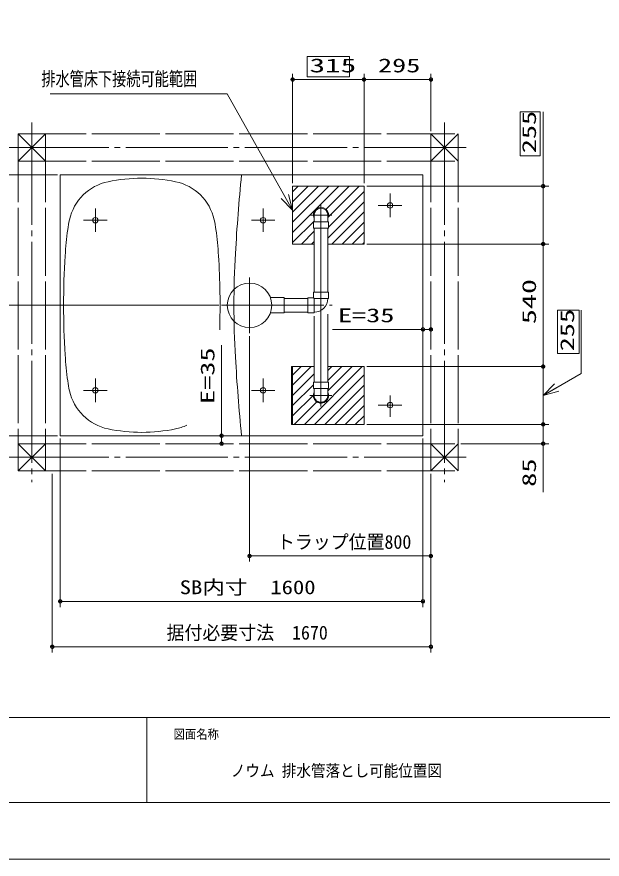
# Model space of a CAD drawing. Units: millimetres on the paper. Extents: x -305 to 305, y -152 to 152.
# Drawn here: x -223.9 to -120.7, y -148.5 to 0 of the extents above; entities that cross this region are included whole.
import ezdxf
from ezdxf.enums import TextEntityAlignment as Align

# ---------------------------------------------------------------- set-up
doc = ezdxf.new("R2010")
doc.units = ezdxf.units.MM
doc.linetypes.add('LONG_CHAIN', pattern=[21, 18, -1, 1, -1])
doc.linetypes.add('LONG_DASHED2', pattern=[13, 12, -1])
for name, color, linetype, lineweight in [('0-1_RV', 7, 'Continuous', 9), ('0-2_0', 7, 'Continuous', 9), ('0-3_1図面枠', 7, 'Continuous', 9), ('0-4_図面枠', 3, 'Continuous', 9), ('0-5_DEFPOINTS', 7, 'Continuous', 9)]:
    doc.layers.add(name, color=color, linetype=linetype, lineweight=lineweight)
doc.styles.add('ＭＳ ゴシック', font='')
doc.styles.get('ＭＳ ゴシック').set_extended_font_data('MS Gothic')

# ---------------------------------------------------------------- blocks, each defined once
blk = doc.blocks.new('_DOTSMALL')
at = {"layer": '0-2_0'}
for p, q in [((0.0746, 0.1), (-0.0746, 0.1)), ((0.1223, -0.0248), (-0.1223, -0.0248))]:
    blk.add_line(p, q, dxfattribs=at)
for points in [[(0.125, 0), (0.124, 0.0157), (0.1211, 0.0311), (0.1162, 0.046), (0.1095, 0.0602), (0.1011, 0.0735), (0.0911, 0.0856), (0.0797, 0.0963), (0.067, 0.1055), (0.0532, 0.1131), (0.0386, 0.1189), (0.0234, 0.1228), (0.0078, 0.1248), (-0.0078, 0.1248), (-0.0234, 0.1228), (-0.0386, 0.1189), (-0.0532, 0.1131), (-0.067, 0.1055), (-0.0797, 0.0963), (-0.0911, 0.0856), (-0.1011, 0.0735), (-0.1095, 0.0602), (-0.1162, 0.046), (-0.1211, 0.0311), (-0.124, 0.0157), (-0.125, 0), (0, 0)], [(-0.125, 0), (-0.124, -0.0157), (-0.1211, -0.0311), (-0.1162, -0.046), (-0.1095, -0.0602), (-0.1011, -0.0735), (-0.0911, -0.0856), (-0.0797, -0.0963), (-0.067, -0.1055), (-0.0532, -0.1131), (-0.0386, -0.1189), (-0.0234, -0.1228), (-0.0078, -0.1248), (0.0078, -0.1248), (0.0234, -0.1228), (0.0386, -0.1189), (0.0532, -0.1131), (0.067, -0.1055), (0.0797, -0.0963), (0.0911, -0.0856), (0.1011, -0.0735), (0.1095, -0.0602), (0.1162, -0.046), (0.1211, -0.0311), (0.124, -0.0157), (0.125, 0), (0, 0)]]:
    blk.add_lwpolyline(points, close=True, dxfattribs=at)
blk = doc.blocks.new('_OPEN30')
at = {"layer": '0-2_0'}
blk.add_line((0, 0), (-1, 0), dxfattribs=at)
blk.add_lwpolyline([(-1, 0.2679), (0, 0), (-1, -0.2679)], dxfattribs=at)

msp = doc.modelspace()

# ---------------------------------------------------------------- linework, layer by layer
at = {"layer": '0-1_RV'}
for p, q in [((-175.273, -29.349), (-175.273, -10.049)), ((-162.673, -29.349), (-162.673, -10.049)), ((-150.873, -20.149), (-150.873, -10.049)), ((-175.273, -11.049), (-162.673, -11.049)), ((-162.673, -11.049), (-150.873, -11.049)), ((-131.073, -29.849), (-131.073, -16.726)), ((-216.773, -27.849), (-238.673, -27.849)), ((-216.273, -27.849), (-216.273, -73.849)), ((-216.273, -27.849), (-152.273, -27.849)), ((-152.273, -27.849), (-152.273, -73.849)), ((-175.273, -30.826), (-174.296, -29.849)), ((-175.273, -32.623), (-172.5, -29.849)), ((-175.273, -34.419), (-170.704, -29.849)), ((-175.273, -36.215), (-168.908, -29.849)), ((-175.273, -38.011), (-167.111, -29.849)), ((-175.273, -29.849), (-162.673, -29.849)), ((-175.273, -29.849), (-175.273, -40.049)), ((-169.402, -33.935), (-165.315, -29.849)), ((-168.986, -35.315), (-163.519, -29.849)), ((-168.933, -37.059), (-162.673, -30.799)), ((-162.673, -29.849), (-162.673, -40.049)), ((-162.173, -29.849), (-130.073, -29.849)), ((-131.073, -29.849), (-131.073, -40.049)), ((-169.073, -38.995), (-162.673, -32.595)), ((-131.073, -32.169), (-131.073, -34.489)), ((-171.473, -34.949), (-171.473, -36.149)), ((-169.073, -34.949), (-169.073, -36.149)), ((-168.331, -40.049), (-162.673, -34.391)), ((-175.273, -39.807), (-171.473, -36.007)), ((-171.613, -36.149), (-171.613, -37.269)), ((-168.933, -36.149), (-171.613, -36.149)), ((-168.933, -36.149), (-168.933, -37.269)), ((-166.535, -40.049), (-162.673, -36.187)), ((-173.719, -40.049), (-171.473, -37.803)), ((-168.933, -37.269), (-171.613, -37.269)), ((-171.473, -37.269), (-171.473, -48.529)), ((-169.073, -37.269), (-169.073, -48.529)), ((-164.739, -40.049), (-162.673, -37.983)), ((-175.273, -40.049), (-171.473, -40.049)), ((-171.923, -40.049), (-171.473, -39.599)), ((-169.073, -40.049), (-162.673, -40.049)), ((-162.943, -40.049), (-162.673, -39.779)), ((-162.173, -40.049), (-130.073, -40.049)), ((-131.073, -40.049), (-131.073, -61.649)), ((-168.933, -48.529), (-171.613, -48.529)), ((-171.613, -49.509), (-171.613, -48.529)), ((-168.933, -49.649), (-168.933, -48.529)), ((-179.197, -49.489), (-176.753, -49.489)), ((-176.753, -49.489), (-176.753, -52.209)), ((-176.753, -49.649), (-172.593, -49.649)), ((-171.613, -49.509), (-172.593, -49.509)), ((-172.593, -49.509), (-172.593, -52.189)), ((-171.613, -49.509), (-171.473, -49.649)), ((-168.933, -49.649), (-171.473, -49.649)), ((-171.473, -49.649), (-171.473, -52.189)), ((-188.293, -50.849), (-230.673, -50.849)), ((-179.197, -52.209), (-176.753, -52.209)), ((-176.753, -52.049), (-172.593, -52.049)), ((-171.473, -52.189), (-172.593, -52.189)), ((-182.873, -56.269), (-182.873, -96.049)), ((-152.273, -55.1), (-168.227, -55.1)), ((-152.273, -55.1), (-150.873, -55.1)), ((-187.802, -73.849), (-187.802, -57.895)), ((-175.473, -61.649), (-171.473, -61.649)), ((-175.473, -71.849), (-175.473, -61.649)), ((-175.273, -63.155), (-173.767, -61.649)), ((-175.273, -64.951), (-171.971, -61.649)), ((-173.19, -71.849), (-162.99, -61.649)), ((-169.073, -62.344), (-168.379, -61.649)), ((-169.073, -64.14), (-166.583, -61.649)), ((-169.073, -65.936), (-164.786, -61.649)), ((-169.073, -61.649), (-162.673, -61.649)), ((-162.673, -71.849), (-162.673, -61.649)), ((-175.273, -66.748), (-171.473, -62.948)), ((-171.394, -71.849), (-162.673, -63.128)), ((-175.273, -68.544), (-171.613, -64.884)), ((-169.598, -71.849), (-162.673, -64.924)), ((-175.273, -70.34), (-171.609, -66.675)), ((-167.802, -71.849), (-162.673, -66.72)), ((-174.986, -71.849), (-171.003, -67.865)), ((-166.006, -71.849), (-162.673, -68.516)), ((-164.21, -71.849), (-162.673, -70.312)), ((-131.073, -72.929), (-131.073, -70.609)), ((-162.673, -71.849), (-175.473, -71.849)), ((-162.173, -71.849), (-130.073, -71.849)), ((-131.073, -71.849), (-131.073, -75.249)), ((-216.773, -73.849), (-238.673, -73.849)), ((-216.273, -73.849), (-152.273, -73.849)), ((-187.802, -75.249), (-187.802, -73.849)), ((-216.273, -74.349), (-216.273, -104.049)), ((-152.273, -74.349), (-152.273, -104.049)), ((-145.573, -75.249), (-130.073, -75.249)), ((-131.073, -75.249), (-131.073, -83.802)), ((-217.673, -80.549), (-217.673, -112.049)), ((-150.873, -80.549), (-150.873, -112.049)), ((-150.873, -80.549), (-150.873, -96.049)), ((-150.873, -95.049), (-182.873, -95.049)), ((-152.273, -103.049), (-216.273, -103.049)), ((-150.873, -111.049), (-217.673, -111.049))]:
    msp.add_line(p, q, dxfattribs=at)
at = {"layer": '0-1_RV', "linetype": 'LONG_CHAIN'}
for p, q in [((-221.273, -18.649), (-221.273, -82.049)), ((-148.473, -18.649), (-148.473, -82.049)), ((-225.673, -23.049), (-144.073, -23.049)), ((-158.073, -31.169), (-158.073, -35.329)), ((-210.073, -33.769), (-210.073, -37.929)), ((-180.473, -33.769), (-180.473, -37.929)), ((-170.273, -32.944), (-170.273, -50.849)), ((-160.153, -33.249), (-155.993, -33.249)), ((-172.213, -34.949), (-168.333, -34.949)), ((-212.153, -35.849), (-207.993, -35.849)), ((-182.553, -35.849), (-178.393, -35.849)), ((-182.873, -45.929), (-182.873, -55.769)), ((-187.793, -50.849), (-168.273, -50.849)), ((-170.273, -68.689), (-170.273, -50.849)), ((-210.073, -63.769), (-210.073, -67.929)), ((-180.473, -63.769), (-180.473, -67.929)), ((-212.153, -65.849), (-207.993, -65.849)), ((-182.553, -65.849), (-178.393, -65.849)), ((-182.553, -65.849), (-178.393, -65.849)), ((-172.213, -66.749), (-168.333, -66.749)), ((-158.073, -66.772), (-158.073, -70.529)), ((-160.153, -68.449), (-155.993, -68.449)), ((-225.673, -77.649), (-144.073, -77.649))]:
    msp.add_line(p, q, dxfattribs=at)
at = {"layer": '0-1_RV', "linetype": 'LONG_DASHED2'}
for p, q in [((-223.673, -20.649), (-146.073, -20.649)), ((-223.673, -20.649), (-223.673, -80.049)), ((-218.873, -25.449), (-223.673, -20.649)), ((-223.673, -25.449), (-218.873, -20.649)), ((-218.873, -20.649), (-218.873, -80.049)), ((-150.873, -20.649), (-150.873, -80.049)), ((-150.873, -25.449), (-146.073, -20.649)), ((-150.873, -20.649), (-146.073, -25.449)), ((-146.073, -20.649), (-146.073, -80.049)), ((-223.673, -25.449), (-146.073, -25.449)), ((-171.473, -64.429), (-171.473, -52.766)), ((-169.073, -64.429), (-169.073, -52.445)), ((-168.933, -64.429), (-171.613, -64.429)), ((-171.613, -65.549), (-171.613, -64.429)), ((-168.933, -65.549), (-168.933, -64.429)), ((-168.933, -65.549), (-171.613, -65.549)), ((-171.473, -66.749), (-171.473, -65.549)), ((-169.073, -66.749), (-169.073, -65.549)), ((-223.673, -75.249), (-146.073, -75.249)), ((-223.673, -75.249), (-218.873, -80.049)), ((-218.873, -75.249), (-223.673, -80.049)), ((-150.873, -75.249), (-146.073, -80.049)), ((-150.873, -80.049), (-146.073, -75.249)), ((-223.673, -80.049), (-146.073, -80.049))]:
    msp.add_line(p, q, dxfattribs=at)
at = {"layer": '0-1_RV'}
for points in [[(-172.733, -10.549), (-165.214, -10.549), (-165.214, -7.009), (-172.733, -7.009)], [(-131.573, -24.5), (-131.573, -16.726), (-135.113, -16.726), (-135.113, -24.5)]]:
    msp.add_lwpolyline(points, close=True, dxfattribs=at)
for points in [[(-218.045, -13.554), (-186.805, -13.554), (-176.629, -31.682)], [(-171.473, -40.049), (-175.273, -40.049), (-175.273, -29.849), (-162.673, -29.849), (-162.673, -40.049), (-169.073, -40.049), (-169.073, -37.269), (-168.933, -37.269), (-168.933, -36.149), (-169.073, -36.149), (-169.073, -35.545)], [(-171.473, -35.545), (-171.473, -36.149), (-171.613, -36.149), (-171.613, -37.269), (-171.473, -37.269), (-171.473, -40.049)], [(-171.473, -61.649), (-175.273, -61.649), (-175.273, -71.849), (-162.673, -71.849), (-162.673, -61.649), (-169.073, -61.649), (-169.073, -64.429), (-168.933, -64.429), (-168.933, -65.549), (-169.073, -65.549), (-169.073, -66.152)], [(-171.473, -66.152), (-171.473, -65.549), (-171.613, -65.549), (-171.613, -64.429), (-171.473, -64.429), (-171.473, -61.649)]]:
    msp.add_lwpolyline(points, dxfattribs=at)
for centre, radius in [((-158.073, -33.249), 0.48), ((-210.073, -35.849), 0.48), ((-180.473, -35.849), 0.48), ((-182.873, -50.849), 3.92), ((-210.073, -65.849), 0.48), ((-180.473, -65.849), 0.48), ((-158.073, -68.449), 0.48)]:
    msp.add_circle(centre, radius, dxfattribs=at)
for centre, radius, start, end in [((134.927, -59.849), 320.8, 174.27519, 176.75561), ((-206.042, -37.675), 8.8, 101.67385, 167.45224), ((-201.873, -57.849), 29.4, 90, 101.67385), ((-201.873, -57.849), 29.4, 78.32615, 90), ((-197.705, -37.675), 8.8, 12.54776, 78.32615), ((-170.273, -34.949), 1.34, 333.57561, 206.42439), ((-170.273, -34.949), 1.34, 333.57561, 206.42439), ((-170.273, -34.949), 1.2, 0, 180), ((-193.547, -40.456), 21.6, 167.45224, 172.16556), ((-210.199, -40.456), 21.6, 7.83444, 12.54776), ((-153.921, -45.908), 61.6, 172.16556, 176.4593), ((-249.826, -45.908), 61.6, 3.5407, 7.83444), ((-74.073, -50.849), 141.6, 176.4593, 180), ((-329.673, -50.849), 141.6, 358.25595, 3.5407), ((-25.621, -50.849), 160, 176.71958, 180), ((-171.473, -49.649), 2.4, 270, 359.99998), ((-74.073, -50.849), 141.6, 180, 183.5407), ((-25.621, -50.849), 160, 180, 183.28042), ((-153.921, -55.789), 61.6, 183.5407, 187.83444), ((134.927, -41.849), 320.8, 183.24439, 185.72481), ((-193.547, -61.242), 21.6, 187.83444, 192.54776), ((-206.042, -64.023), 8.8, 192.54776, 258.32615), ((-170.273, -66.749), 1.34, 153.57561, 26.42439), ((-201.873, -43.849), 29.4, 258.32615, 270), ((-201.873, -43.849), 29.4, 270, 281.67385), ((-197.705, -64.023), 8.8, 281.67385, 295.22971)]:
    msp.add_arc(centre, radius, start, end, dxfattribs=at)
at = {"layer": '0-1_RV', "linetype": 'LONG_DASHED2'}
for radius, start, end in [(1.34, 153.57561, 26.42439), (1.2, 180, 0)]:
    msp.add_arc((-170.273, -66.749), radius, start, end, dxfattribs=at)
at = {"layer": '0-2_0'}
for p, q in [((-162.173, -61.649), (-131.073, -61.649)), ((-131.073, -61.649), (-131.073, -71.849)), ((-201.017, -123.498), (-201.017, -138.498)), ((-201.017, -123.498), (-201.017, -138.498))]:
    msp.add_line(p, q, dxfattribs=at)
msp.add_lwpolyline([(-131.073, -66.749), (-124.346, -62.865), (-124.346, -51.722)], dxfattribs=at)
msp.add_lwpolyline([(-124.711, -59.342), (-124.711, -51.722), (-128.521, -51.722), (-128.521, -59.342)], close=True, dxfattribs=at)
at = {"layer": '0-4_図面枠'}
msp.add_line((-291.017, -123.498), (108.983, -123.498), dxfattribs=at)
msp.add_lwpolyline([(-291.017, -138.498), (108.983, -138.498), (108.983, 138.502), (-291.017, 138.502)], close=True, dxfattribs=at)
at = {"layer": '0-5_DEFPOINTS'}
msp.add_line((118.983, -148.498), (-301.017, -148.498), dxfattribs=at)

# ---------------------------------------------------------------- block references
at = {"layer": '0-1_RV'}
for name, p, xscale, yscale, rotation in [('_DOTSMALL', (-175.273, -11.049), 2.32, 2.32, 180), ('_DOTSMALL', (-162.673, -11.049), 2.32, 2.32, 180), ('_DOTSMALL', (-131.073, -29.849), 2.32, 2.32, 90), ('_OPEN30', (-175.273, -34.098), 2.77, 2.77, 299.30617), ('_DOTSMALL', (-131.073, -40.049), 2.32, 2.32, 90), ('_DOTSMALL', (-131.073, -40.049), 2.32, 2.32, 270), ('_DOTSMALL', (-150.873, -55.1), 2.32, 2.32, 180), ('_DOTSMALL', (-131.073, -61.649), 2.32, 2.32, 270), ('_DOTSMALL', (-131.073, -71.849), 2.32, 2.32, 90), ('_DOTSMALL', (-187.802, -73.849), 2.32, 2.32, 270), ('_DOTSMALL', (-187.802, -75.249), 2.32, 2.32, 90), ('_DOTSMALL', (-131.073, -75.249), 2.32, 2.32, 270), ('_DOTSMALL', (-182.873, -95.049), 2.32, 2.32, 180), ('_DOTSMALL', (-216.273, -103.049), 2.32, 2.32, 180), ('_DOTSMALL', (-217.673, -111.049), 2.32, 2.32, 180)]:
    msp.add_blockref(name, p, dxfattribs=dict(at, xscale=xscale, yscale=yscale, rotation=rotation))
at = {"layer": '0-1_RV', "xscale": 2.32, "yscale": 2.32}
for p in [(-162.673, -11.049), (-150.873, -11.049), (-152.273, -55.1), (-150.873, -95.049), (-152.273, -103.049), (-150.873, -111.049)]:
    msp.add_blockref('_DOTSMALL', p, dxfattribs=at)
at = {"layer": '0-2_0'}
for name, p, xscale, yscale, rotation in [('_DOTSMALL', (-131.073, -61.649), 2.32, 2.32, 90), ('_OPEN30', (-131.073, -66.749), 2.77, 2.77, 210), ('_DOTSMALL', (-131.073, -71.849), 2.32, 2.32, 270)]:
    msp.add_blockref(name, p, dxfattribs=dict(at, xscale=xscale, yscale=yscale, rotation=rotation))

# ---------------------------------------------------------------- texts
at = {"layer": '0-1_RV', "style": 'ＭＳ ゴシック'}
for s, height, width, p in [('315', 2.444, 1.65, (-172.285, -10.519)), ('295', 2.441, 1.5, (-160.207, -10.519)), ('排水管床下接続可能範囲', 2.444, 0.75, (-219.603, -12.874)), ('E=35', 2.441, 1.5, (-167.274, -54.57)), ('トラップ位置800', 2.441, 0.95, (-178.044, -94.519)), ('SB内寸\u30001600', 2.444, 1.2, (-195.195, -102.519)), ('据付必要寸法\u30001670', 2.441, 0.95, (-197.516, -110.519))]:
    msp.add_text(s, height=height, dxfattribs=dict(at, width=width)).set_placement(p, align=Align.BOTTOM_LEFT)
for s, width, p in [('255', 1.5, (-131.603, -24.047)), ('540', 1.6, (-131.603, -54.182)), ('E=35', 1.5, (-188.332, -68.256)), ('85', 1.5, (-131.603, -82.849))]:
    msp.add_text(s, height=2.441, rotation=90, dxfattribs=dict(at, width=width)).set_placement(p, align=Align.BOTTOM_LEFT)
at = {"layer": '0-2_0', "style": 'ＭＳ ゴシック', "width": 1.5}
msp.add_text('255', height=2.441, rotation=90, dxfattribs=at).set_placement((-124.876, -58.966), align=Align.BOTTOM_LEFT)
at = {"layer": '0-3_1図面枠', "style": 'ＭＳ ゴシック', "width": 0.9}
for s, height, p in [('図面名称', 1.628, (-196.268, -127.769)), ('ノウム 排水管落とし可能位置図', 2.092, (-186.165, -134.577))]:
    msp.add_text(s, height=height, dxfattribs=at).set_placement(p, align=Align.BOTTOM_LEFT)

doc.saveas('drawing.dxf')
